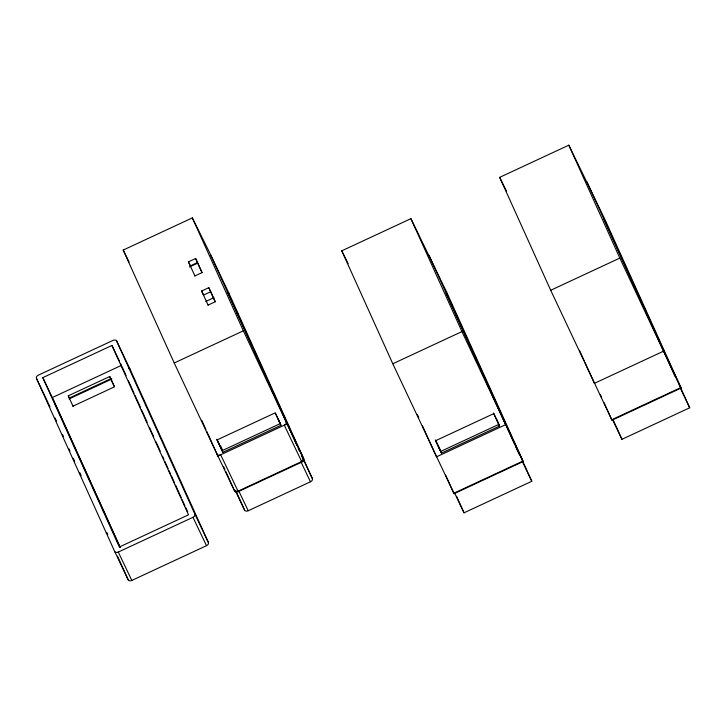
<?xml version="1.0" encoding="UTF-8"?>
<svg xmlns="http://www.w3.org/2000/svg" width="726" height="726" viewBox="0 0 726 726"><rect width="100%" height="100%" fill="white"/><g stroke="black" fill="none" stroke-linecap="round" stroke-linejoin="round"><path stroke-width="1.09" d="M192.336 217.891L243.364 330.811L287.06 423.902L217.918 456.082L174.222 362.991L123.193 250.071L192.336 217.891L210.513 254.517L296.834 445.337M194.931 275.98L188.442 261.841L195.63 258.501L202.118 272.631M197.563 262.549L190.375 265.897L188.442 261.841M189.386 266.977L197.554 263.175M194.822 275.962L202.01 272.613L195.63 258.501M208.108 305.147L201.619 291.017L208.816 287.668L215.304 301.807M210.749 291.725L203.552 295.065L201.619 291.017M205.821 301.435L213.989 297.633M111.949 345.449L188.497 514.825L119.354 547.005L42.807 377.629L111.949 345.449L119.554 361.385M207.999 305.129L215.186 301.78L208.816 287.668M341.764 250.842L410.907 218.662L446.662 292.142L523.201 461.518L454.059 493.698L392.793 363.762L341.764 250.842L348.153 263.71M499.67 177.353L568.812 145.173L604.567 218.653L681.115 388.029L611.973 420.209L550.698 290.264L499.67 177.353L506.548 191.21M120.071 547.377L52.308 397.549L121.451 365.369L120.507 363.381M73.144 406.496L68.262 395.824L109.753 376.513L114.209 386.25M110.806 378.718L69.315 398.029L68.262 395.824M69.133 398.91L111.84 379.036M72.945 406.17L114.427 386.867L109.753 376.513M174.222 362.991L243.364 330.811M392.793 363.762L461.936 331.582L410.907 218.662M550.698 290.264L619.841 258.084L568.812 145.173M280.254 423.612L222.174 450.646L216.829 439.239L222.419 450.946M280.971 425.3L275.145 412.885L217.074 439.92L222.9 452.334L280.971 425.3L278.122 418.947M235.206 490.413A3.049 2.069 -25.5 0 0 238.736 490.849L300.963 461.881A3.049 2.069 -25.5 0 0 302.996 459.504M238.255 491.638L220.677 454.794A3.049 2.069 -25.5 0 1 217.065 454.195L234.643 491.048A3.049 2.069 -25.5 0 0 238.255 491.638L301.871 462.035A3.049 2.069 -25.5 0 0 303.786 458.868L228.944 293.25L211.366 256.405A3.049 2.069 -25.5 0 0 209.687 255.416M114.672 551.461A3.049 2.069 -25.5 0 0 118.284 552.059L192.962 517.302A3.049 2.069 -25.5 0 0 194.877 514.135L116.632 340.993A3.049 2.069 -25.5 0 0 113.02 340.394L38.342 375.151A3.049 2.069 -25.5 0 0 36.427 378.319L114.672 551.461L128.203 579.838A3.049 2.069 -25.5 0 0 131.823 580.437L206.493 545.68A3.049 2.069 -25.5 0 0 208.407 542.513L130.163 369.371L116.632 340.993M235.115 490.25L244.617 510.16A3.049 2.069 -25.5 0 0 248.228 510.75L310.456 481.792A3.049 2.069 -25.5 0 0 312.371 478.615L228.463 294.048A3.049 2.069 -25.5 0 0 227.764 293.322M493.716 413.657L435.636 440.691L441.462 453.106L499.542 426.071L498.826 424.383L440.746 451.418L435.391 440.02L440.981 451.717M681.115 388.029L663.537 351.175L594.394 383.355L585.056 362.701M531.795 481.274L522.293 461.373L454.54 492.909L464.032 512.81L531.795 481.274L446.181 292.932L514.825 444.838M689.7 407.776L680.208 387.875L612.445 419.41L621.937 439.321L689.7 407.776L604.086 219.443M123.193 250.071L129.092 261.95M523.201 461.518L461.936 331.582M493.925 413.911L499.061 424.683M303.786 458.868L286.207 422.015A3.049 2.069 -25.5 0 1 286.325 422.795M312.371 478.615L301.481 455.629M301.871 462.035L284.293 425.182A3.049 2.069 -25.5 0 0 286.126 423.494M300.963 461.881L310.456 481.792M275.354 413.139L280.49 423.911M220.64 446.136L222.537 450.111M238.736 490.849L248.228 510.75M194.877 514.135L208.407 542.513M192.962 517.302L206.493 545.68M52.934 398.819L120.253 547.44M42.807 377.629L52.308 397.549M36.427 378.319L49.958 406.696M118.284 552.059L131.823 580.437M619.841 258.084L663.537 351.175M493.471 412.985L499.542 426.071M586.989 181.799L675.071 376.513M613.534 420.717L621.937 439.321M600.302 394.39L601.7 397.485M604.032 402.649L611.973 420.209M579.457 350.304L584.121 360.64M515.759 446.907L519.026 454.14M429.084 255.298L505.623 424.674L436.48 456.854L422.487 425.872M496.693 419.719L498.934 424.774M438.613 446.753L441.462 453.106M456.563 496.275L464.032 512.81M445.655 475.113L454.059 493.698M417.35 414.51L418.748 417.604M298.232 448.423L299.157 450.483M220.042 445.973L222.9 452.334M236.703 492.664L244.617 510.16M223.481 466.355L224.879 469.441M225.804 471.501L234.643 491.048M201.728 420.254L205.912 429.511M206.837 431.571L217.918 456.082M121.923 366.403L126.124 375.696M128.457 380.86L134.056 393.256M134.991 395.325L140.59 407.713M141.525 409.782L147.124 422.178M149.456 427.342L153.658 436.635M155.99 441.798L160.192 451.091M162.524 456.255L163.922 459.358M164.856 461.418L168.123 468.651M169.058 470.711L170.456 473.815M171.39 475.884L174.657 483.108M175.592 485.177L181.191 497.564M182.126 499.633L184.93 505.831M185.865 507.891L187.725 512.03M55.085 418.031L56.483 421.125M62.536 434.52L63.471 436.589M69.061 448.949L69.986 451.009M73.244 458.224L74.642 461.319M79.769 472.653L81.167 475.748M106.776 532.43L107.711 534.49M117.494 556.134L128.203 579.838M128.484 368.381A3.049 2.069 -25.5 0 1 130.163 369.371M227.256 292.269A3.049 2.069 -25.5 0 1 228.944 293.25M237.039 313.124A3.049 2.069 -25.5 0 1 237.956 313.95"/></g></svg>
